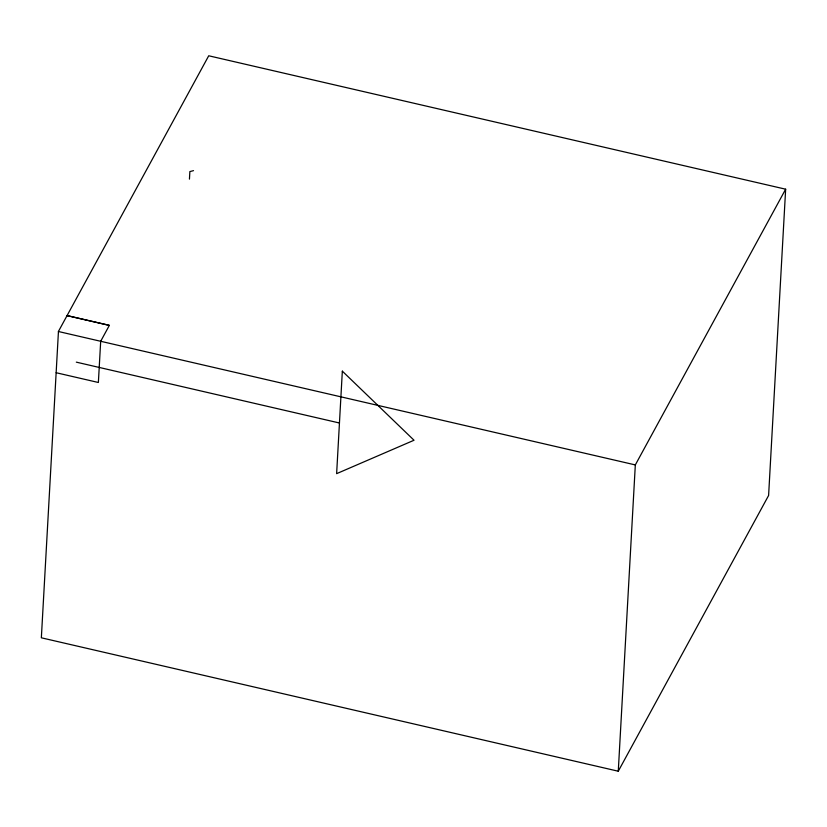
<?xml version="1.0" encoding="UTF-8"?>
<svg xmlns="http://www.w3.org/2000/svg" width="827" height="827" viewBox="0 0 827 827"><rect width="100%" height="100%" fill="white"/><g stroke="black" fill="none" stroke-linecap="round" stroke-linejoin="round"><path stroke-width="1.24" d="M58.448 331.493L41.35 637.803L618.276 771.219L768.603 495.497L785.65 189.197L208.724 55.781L58.397 331.503L635.322 464.919L785.65 189.197M189.445 179.128L189.869 171.592L193.508 170.641M618.276 771.219L635.322 464.919M67.08 315.594L109.36 325.362L100.687 341.282L98.372 382.487L56.153 372.729M67.101 315.614L109.319 325.383M76.311 362.143L339.442 423M342.337 371.158L336.63 473.654L414.027 440.243L342.337 371.158"/></g></svg>
